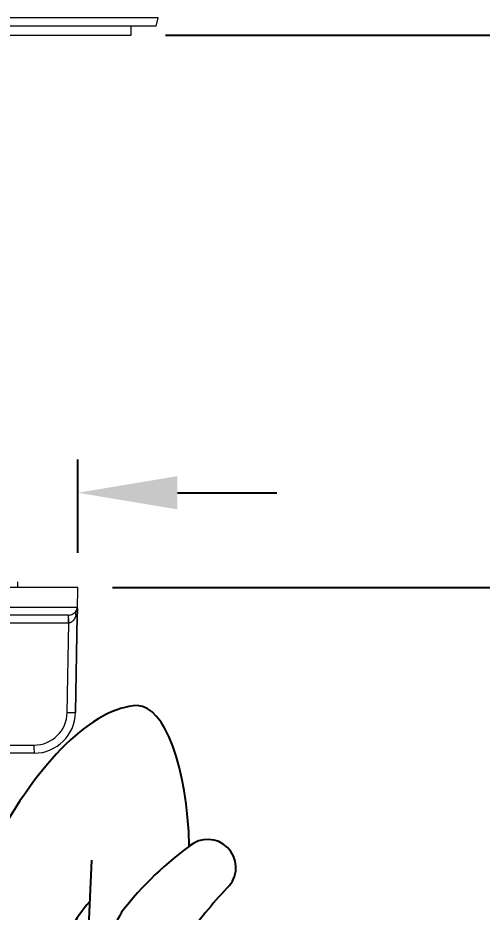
# Model space of a CAD drawing. Header units: inches. Extents: x 4.3 to 18.3, y 1.7 to 16.3.
# Drawn here: x 15.155 to 15.996, y 11.713 to 13.332 of the extents above; entities that cross this region are included whole.
import ezdxf

# ---------------------------------------------------------------- set-up
doc = ezdxf.new("R2010")
doc.units = ezdxf.units.IN
doc.header["$MEASUREMENT"] = 0
doc.header["$PDSIZE"] = -1
doc.layers.add('Dim', color=1, linetype='Continuous')
doc.layers.add('Object', color=4, linetype='Continuous')
doc.styles.get("Standard").update_dxf_attribs({"font": 'romans.shx'})
doc.dimstyles.get("Standard").update_dxf_attribs({"dimtxt": 0.125, "dimasz": 0.18, "dimexe": 0.06, "dimexo": 0.0625, "dimgap": 0.09, "dimtad": 0, "dimtih": 1, "dimtoh": 1, "dimdec": 4, "dimlfac": 2, "dimzin": 4, "dimdsep": 46, "dimlunit": 5, "dimtxsty": 'Standard', "dimcen": 0.09, "dimadec": 0, "dimazin": 1, "dimtfac": 1, "dimtdec": 4, "dimtofl": 0, "dimtmove": 0, "dimatfit": 0, "dimfxl": 0, "dimfrac": 2, "dimtolj": 1, "dimtzin": 0, "dimarcsym": 0})

# ---------------------------------------------------------------- blocks, each defined once
blk = doc.blocks.new('*D11')
at = {"layer": 'Defpoints', "color": 0}
for p in [(15.264, 12.4725), (14.1373, 12.3011), (15.264, 12.3011)]:
    blk.add_point(p, dxfattribs=at)
at = {"layer": 'Dim', "color": 0, "lineweight": -2}
for p, q in [((14.1373, 12.3636), (14.1373, 12.5325)), ((15.264, 12.3636), (15.264, 12.5325)), ((13.9573, 12.4725), (12.9119, 12.4725)), ((15.444, 12.4725), (15.624, 12.4725))]:
    blk.add_line(p, q, dxfattribs=at)
at = {"layer": 'Dim', "color": 0}
for points in [[(13.9573, 12.5025), (13.9573, 12.4425), (14.1373, 12.4725)], [(15.444, 12.5025), (15.444, 12.4425), (15.264, 12.4725)]]:
    blk.add_solid(points, dxfattribs=at)
at = {"layer": 'Dim', "color": 0, "insert": (12.3844, 12.4725), "char_height": 0.125, "attachment_point": 5}
blk.add_mtext('\\A1;2 1/4\\P [55mm]\\PClearance\\PRequired\\PDirectly\\PBelow\\PCounter', dxfattribs=at)
blk = doc.blocks.new('*D13')
at = {"layer": 'Defpoints', "color": 0}
for p in [(12.2831, 14.7845), (17.5049, 14.7845), (15.3602, 13.3011)]:
    blk.add_point(p, dxfattribs=at)
at = {"layer": 'Dim', "color": 0, "lineweight": -2}
for p, q in [((12.3456, 14.7845), (17.5649, 14.7845)), ((17.5049, 14.6045), (17.5049, 14.1534)), ((17.5049, 13.4811), (17.5049, 13.5508)), ((15.4227, 13.3011), (17.5649, 13.3011))]:
    blk.add_line(p, q, dxfattribs=at)
at = {"layer": 'Dim', "color": 0}
for points in [[(17.4749, 14.6045), (17.5349, 14.6045), (17.5049, 14.7845)], [(17.4749, 13.4811), (17.5349, 13.4811), (17.5049, 13.3011)]]:
    blk.add_solid(points, dxfattribs=at)
at = {"layer": 'Dim', "color": 0, "insert": (17.5049, 13.8521), "char_height": 0.125, "attachment_point": 5}
blk.add_mtext('\\A1;2 15/16\\P [75mm]', dxfattribs=at)
blk = doc.blocks.new('*D23')
at = {"layer": 'Defpoints', "color": 0}
for p in [(15.3602, 13.3011), (15.264, 12.3011), (17.5049, 12.3011)]:
    blk.add_point(p, dxfattribs=at)
at = {"layer": 'Dim', "color": 0, "lineweight": -2}
for p, q in [((17.5049, 13.4811), (17.5049, 13.6611)), ((15.4227, 13.3011), (17.5649, 13.3011)), ((15.3265, 12.3011), (17.5649, 12.3011)), ((17.5049, 12.1211), (17.5049, 11.9411))]:
    blk.add_line(p, q, dxfattribs=at)
at = {"layer": 'Dim', "color": 0}
for points in [[(17.4749, 13.4811), (17.5349, 13.4811), (17.5049, 13.3011)], [(17.4749, 12.1211), (17.5349, 12.1211), (17.5049, 12.3011)]]:
    blk.add_solid(points, dxfattribs=at)
at = {"layer": 'Dim', "color": 0, "insert": (17.5049, 12.774), "char_height": 0.125, "attachment_point": 5}
blk.add_mtext('\\A1;2"\\P [50mm]\\P{\\Fromans.shx|c1;Maximum\\PMounting Thickness}', dxfattribs=at)

msp = doc.modelspace()

# ---------------------------------------------------------------- linework, layer by layer
at = {"layer": 'Object', "color": 4, "linetype": 'Continuous', "lineweight": 15}
for p, q in [((15.409299, 13.332111), (14.188827, 13.332111)), ((15.405559, 13.317111), (15.409299, 13.332111)), ((15.405559, 13.317111), (14.192566, 13.317111)), ((15.360193, 13.301079), (15.360193, 13.317111)), ((14.238146, 13.301079), (15.360193, 13.301079)), ((15.155324, 12.301435), (15.155324, 12.311435)), ((15.26401, 12.301079), (15.092161, 12.301079)), ((15.263317, 12.26136), (15.26401, 12.301079)), ((15.106013, 12.265586), (15.262602, 12.265586)), ((15.2469, 12.251079), (15.105317, 12.251079)), ((15.2469, 12.251079), (15.247009, 12.25108)), ((15.262628, 12.251079), (15.259603, 12.07477)), ((15.259666, 12.07477), (15.262795, 12.251079)), ((15.260557, 12.251079), (15.260229, 12.250137)), ((15.260557, 12.251079), (15.262628, 12.251079)), ((15.262628, 12.251079), (15.262795, 12.251079)), ((15.247151, 12.236573), (15.119613, 12.236573)), ((15.244592, 12.07477), (15.247368, 12.236574)), ((15.247368, 12.236574), (15.247151, 12.236573)), ((15.259603, 12.07477), (15.259666, 12.07477)), ((15.116108, 12.015585), (15.184392, 12.015585)), ((15.184643, 12.001079), (15.116359, 12.001079)), ((15.184671, 12.001079), (15.184643, 12.001079))]:
    msp.add_line(p, q, dxfattribs=at)
at = {"layer": 'Object', "color": 2}
msp.add_line((15.275954, 11.529171), (15.289197, 11.807461), dxfattribs=at)
at = {"layer": 'Object', "color": 4, "linetype": 'Continuous', "lineweight": 15}
for centre, radius, start, end in [((15.247825, 12.265842), 0.014779, 327.088237, 359.004177), ((15.248272, 12.254382), 0.014731, 347.045579, 359.066576), ((15.24843, 12.254404), 0.014745, 346.969106, 358.98084), ((15.035341, 12.240158), 0.211841, 359.030438, 2.955187), ((15.03667, 12.238612), 0.210708, 359.445813, 3.39221), ((15.252098, 12.296188), 0.221545, 268.058581, 271.941419), ((15.396303, 12.012003), 0.211941, 179.031369, 182.954256)]:
    msp.add_arc(centre, radius, start, end, dxfattribs=at)
at = {"layer": 'Object', "color": 2}
for centre, radius, start, end in [((15.822154, 11.343563), 0.605221, 125.212072, 142.335324), ((15.499012, 11.794086), 0.050984, 320.022389, 130.860497), ((16.149426, 11.177566), 0.845295, 136.322086, 144.138006), ((15.558947, 11.587307), 0.25, 149.716544, 179.631387)]:
    msp.add_arc(centre, radius, start, end, dxfattribs=at)
for centre, major_axis, ratio, start_param, end_param in [((15.237499, 11.611867), (-0.16712, -0.470354), 0.41056825, 3.30305164, 5.4354436), ((15.368928, 11.803201), (0.002473, 0.283933), 0.34169603, 4.8192551, 6.28318531)]:
    msp.add_ellipse(centre, major_axis=major_axis, ratio=ratio, start_param=start_param, end_param=end_param, dxfattribs=at)
at = {"layer": 'Object', "color": 4, "linetype": 'Continuous', "lineweight": 15}
for centre, major_axis, ratio, start_param, end_param in [((15.184374, 12.075822), (-0.031926, 0.051086), 0.99966934, 2.58318393, 4.13652696), ((15.184625, 12.076079), (-0.036783, 0.065366), 0.99972073, 2.62915507, 4.18249811), ((15.184689, 12.076079), (0.036783, 0.065366), 0.99972073, 3.65403024, 5.20737327)]:
    msp.add_ellipse(centre, major_axis=major_axis, ratio=ratio, start_param=start_param, end_param=end_param, dxfattribs=at)
for points, knots in [([(15.247009, 12.25108), (15.247918, 12.251135), (15.249345, 12.251221), (15.252049, 12.251864), (15.255557, 12.253351), (15.258387, 12.255574), (15.259759, 12.257239), (15.260232, 12.257812)], [0, 0, 0, 0, 0.12823614, 0.20127775, 0.43052035, 0.80374081, 1, 1, 1, 1]), ([(15.260232, 12.257812), (15.260227, 12.257801), (15.260083, 12.257489), (15.259822, 12.256558), (15.259782, 12.254454), (15.259611, 12.25221), (15.260013, 12.251305), (15.260282, 12.251107), (15.260471, 12.251088), (15.260557, 12.251079)], [0, 0, 0, 0, 0.01048706, 0.30059645, 0.59278037, 0.84258981, 0.89824228, 0.95381529, 1, 1, 1, 1]), ([(15.262602, 12.265586), (15.262675, 12.26546), (15.262832, 12.265192), (15.26297, 12.262947), (15.263017, 12.259931), (15.263017, 12.257041), (15.263005, 12.255329), (15.262999, 12.25436), (15.262999, 12.254177), (15.263, 12.254146), (15.263001, 12.254141), (15.263001, 12.254142), (15.263001, 12.254142)], [0, 0, 0, 0, 0.22035375, 0.47060442, 0.71924272, 0.8427773, 0.96576412, 0.99034629, 0.99658704, 0.99833425, 0.99979025, 1, 1, 1, 1]), ([(15.263001, 12.254142), (15.263037, 12.254188), (15.26312, 12.254294), (15.263154, 12.254196), (15.263173, 12.254142)], [0, 0, 0, 0, 0.4431597, 1, 1, 1, 1]), ([(15.263173, 12.254142), (15.263173, 12.254142), (15.263173, 12.254142), (15.263174, 12.254152), (15.263174, 12.254197), (15.26318, 12.254432), (15.263201, 12.255473), (15.26325, 12.257986), (15.263308, 12.260399), (15.263317, 12.261355), (15.263317, 12.26136)], [0, 0, 0, 0, 0.00197604, 0.00530165, 0.01099295, 0.027469, 0.10164439, 0.39634973, 0.99666991, 1, 1, 1, 1]), ([(15.263205, 12.255638), (15.263207, 12.255747), (15.263237, 12.257213), (15.263261, 12.258463), (15.263283, 12.259619)], [0, 0, 0, 0, 0.07459617, 1, 1, 1, 1]), ([(15.260229, 12.250137), (15.259778, 12.248992), (15.258469, 12.245665), (15.255757, 12.241231), (15.252069, 12.237963), (15.24929, 12.236757), (15.247883, 12.236623), (15.247368, 12.236574)], [0, 0, 0, 0, 0.19581689, 0.56886366, 0.7974994, 0.92597376, 1, 1, 1, 1])]:
    msp.add_open_spline(points, degree=3, knots=knots, dxfattribs=at)
at = {"layer": 'Object', "color": 2}
msp.add_open_spline([(15.285197, 11.731993), (15.25753, 11.70175), (15.242886, 11.669027), (15.219225, 11.60627), (15.209674, 11.576488), (15.201653, 11.547096)], degree=3, knots=[4.408646776, 4.408646776, 4.408646776, 4.408646776, 4.665761051, 4.665761051, 4.88707183, 4.88707183, 4.88707183, 4.88707183], dxfattribs=at)

# ---------------------------------------------------------------- dimensions: what is measured, and where the dimension line sits
at = {"layer": 'Dim'}
dim = msp.add_linear_dim(base=(17.5049458, 14.7845041), p1=(15.3601931, 13.3010794), p2=(12.2830542, 14.7845041), angle=90, dimstyle='Standard', override={"dimpost": '\\X'}, dxfattribs=at)
dim.commit()
dim.dimension.update_dxf_attribs({"geometry": '*D13', "text_midpoint": (17.5049458, 13.8521033), "dimtype": 160})
dim = msp.add_linear_dim(base=(17.504946, 12.301079), p1=(15.360193, 13.301079), p2=(15.26401, 12.301079), angle=90, text='<>\\P{\\Fromans.shx|c1;Maximum\\PMounting Thickness}', dimstyle='Standard', override={"dimpost": '"\\X'}, dxfattribs=at)
dim.commit()
dim.dimension.update_dxf_attribs({"geometry": '*D23', "text_midpoint": (17.504946, 12.774012), "dimtype": 160})
dim = msp.add_linear_dim(base=(15.26401, 12.472522), p1=(14.137265, 12.301079), p2=(15.26401, 12.301079), text='<>\\PClearance\\PRequired\\PDirectly\\PBelow\\PCounter', dimstyle='Standard', override={"dimpost": '\\X'}, dxfattribs=at)
dim.commit()
dim.dimension.update_dxf_attribs({"geometry": '*D11', "text_midpoint": (12.384438, 12.472522), "dimtype": 160})

doc.saveas('drawing.dxf')
